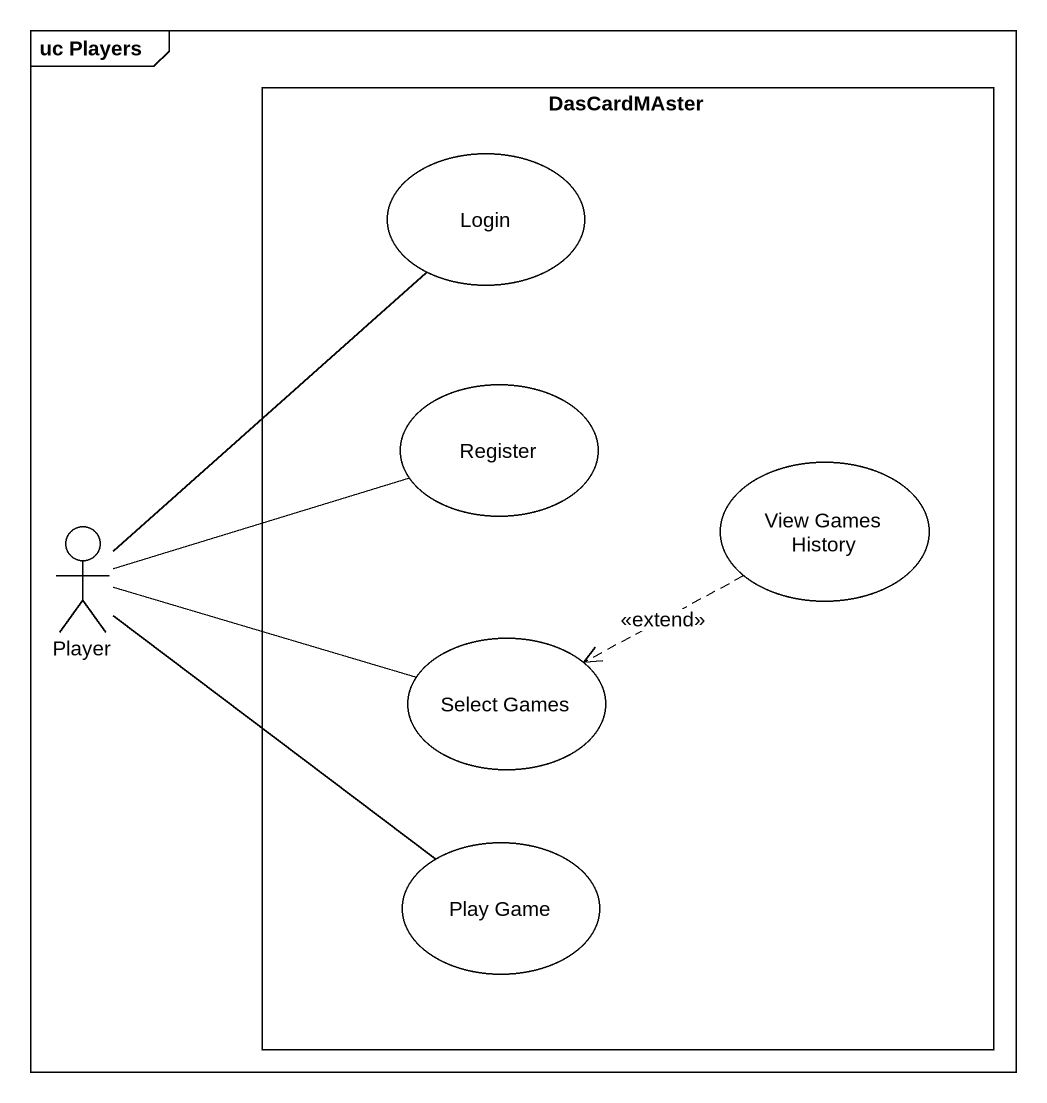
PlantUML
@startuml
mainframe uc Players
rectangle DasCardMAster {
  usecase Login
  usecase Register
  usecase "View Games History" as View_Games_History
  usecase "Select Games" as Select_Games
  usecase "Play Game" as Play_Game
}
actor Player
View_Games_History .left.> Select_Games : <<extend>>
Player -up- Login
Player -right- Register
Player -right- Select_Games
Player -- Play_Game
@enduml
